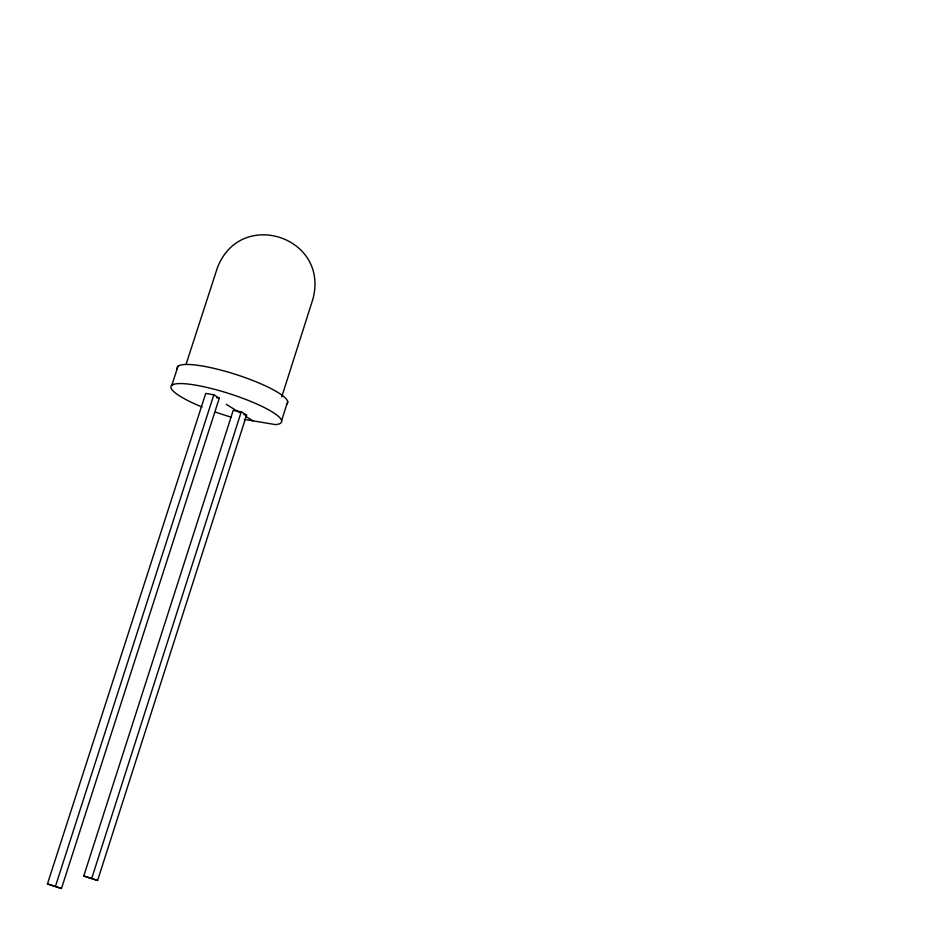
<?xml version="1.0" encoding="UTF-8"?>
<svg xmlns="http://www.w3.org/2000/svg" width="949" height="949" viewBox="0 0 949 949"><rect width="100%" height="100%" fill="white"/><g stroke="black" fill="none" stroke-linecap="round" stroke-linejoin="round"><path stroke-width="1.42" d="M281.77 396.812L312.826 299.362C329.967 236.775 239.943 207.345 217.202 268.318L186.051 364.392M281.604 420.692L287.666 401.641M83.773 875.986L233.193 410.431L241.26 411.819L246.586 415.128L97.605 880.458L83.773 875.986L97.605 880.458M91.816 878.11L241.26 411.819M47.45 883.946L205.731 393.432L213.845 394.796L219.29 398.177L61.471 888.478L47.45 883.946L61.471 888.478M55.528 886.105L213.845 394.796M171.828 385.258L178.009 366.219M216.586 397.726L219.29 398.177M243.905 414.666L246.586 415.128M244.308 419.375L275.601 424.63A58.067 10.961 17.8 0 0 251.177 401.593A58.067 10.961 17.8 0 0 176.644 383.74A58.067 10.961 17.8 0 0 202.066 407.014M231.354 417.133L229.788 416.718A58.067 10.961 17.8 0 1 215.577 412.127M226.277 404.333L239.611 412.601M245.672 416.362L252.932 420.87M177.238 369.054A58.008 11.246 17.8 0 1 236.159 374.558A58.008 11.246 17.8 0 1 286.468 404.345"/></g></svg>
